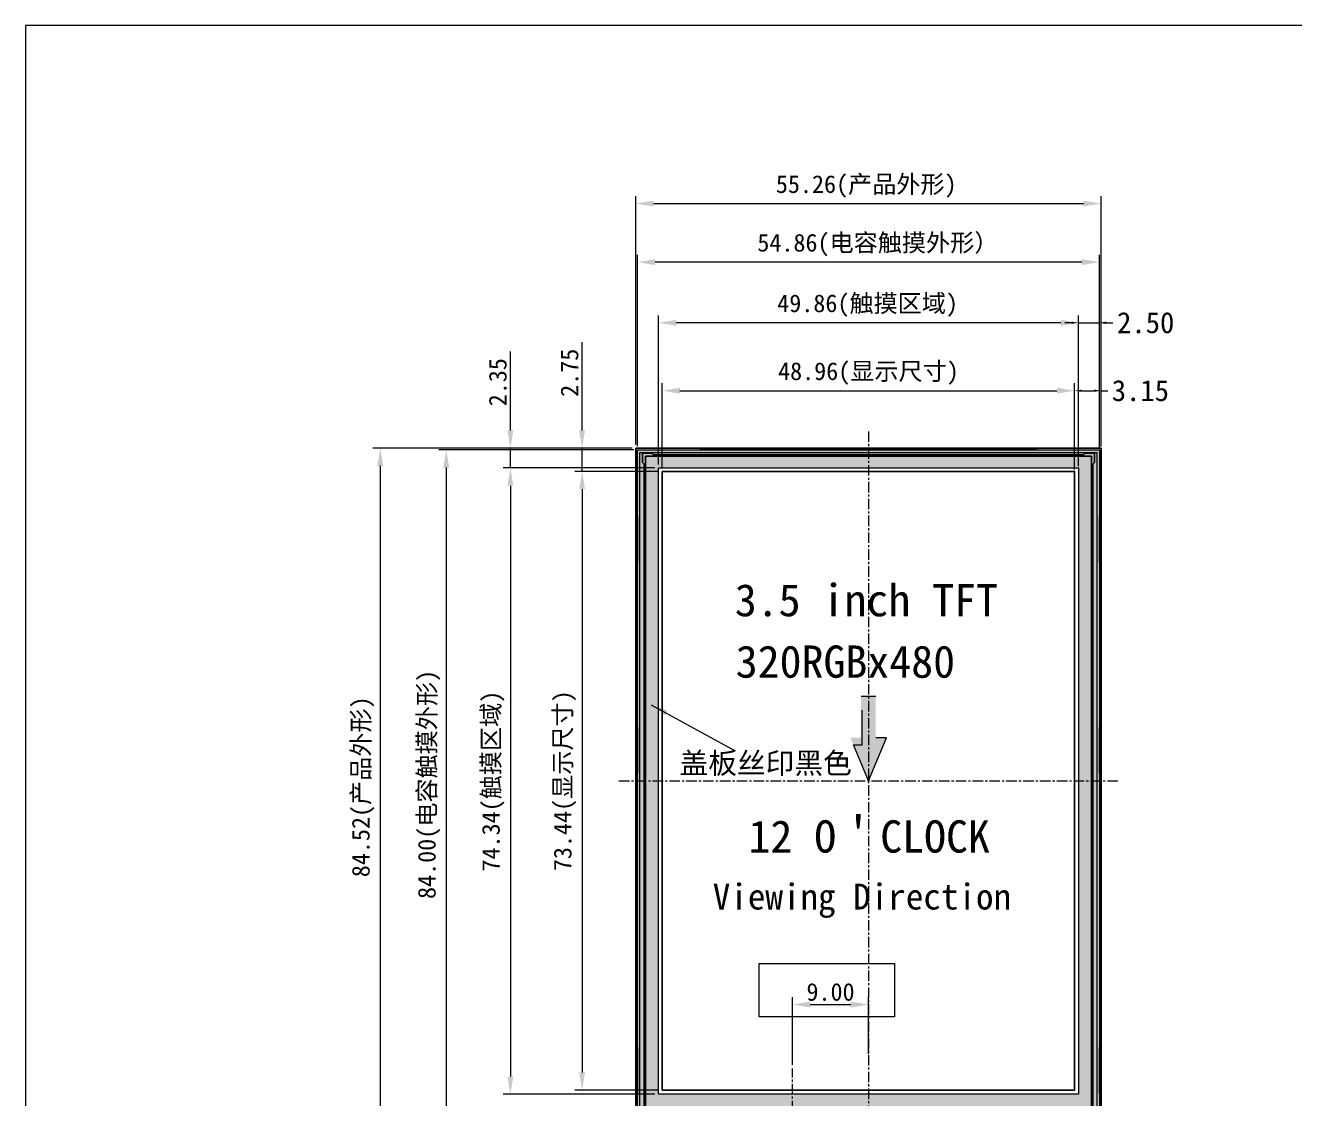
# Model space of a CAD drawing. Header units: millimetres. Extents: x 2436 to 2787, y -3116 to -2823.
# Drawn here: x 2436.2 to 2586.9, y -2950.8 to -2823.4 of the extents above; entities that cross this region are included whole.
import ezdxf

# ---------------------------------------------------------------- set-up
doc = ezdxf.new("R2010")
doc.units = ezdxf.units.MM
doc.linetypes.add('CENTER', pattern=[2, 1.25, -0.25, 0.25, -0.25])
for name, color, linetype, lineweight in [('BTL', 3, 'Continuous', 0), ('center', 1, 'CENTER', 9), ('DIM', 3, 'Continuous', 13)]:
    doc.layers.add(name, color=color, linetype=linetype, lineweight=lineweight)
for name, color, linetype in [('Cover Lens 盖板', 6, 'Continuous'), ('housing', 7, 'Continuous'), ('TP-FPC', 5, 'Continuous'), ('保护膜', 3, 'Continuous'), ('铁框', 190, 'Continuous')]:
    doc.layers.add(name, color=color, linetype=linetype)
doc.styles.get("Standard").update_dxf_attribs({"font": ''})
doc.styles.add('宋体', font='')
doc.styles.get('Standard').set_extended_font_data('KaiTi_GB2312')
doc.styles.get('宋体').set_extended_font_data('SimSun')
doc.dimstyles.new('Lei-标注', dxfattribs={"dimtxt": 2.5, "dimasz": 2, "dimexe": 0.5, "dimexo": 0.3, "dimtad": 1, "dimtxsty": '宋体', "dimcen": 2.5, "dimclrd": 8, "dimclre": 8, "dimclrt": 4, "dimadec": 0, "dimazin": 2, "dimtfac": 1, "dimtmove": 0, "dimatfit": 3, "dimfxl": 1, "dimarcsym": 0})
doc.dimstyles.new('SVA', dxfattribs={"dimscale": 0.7, "dimtxt": 3, "dimasz": 3, "dimexe": 1.25, "dimexo": 0.625, "dimtad": 1, "dimzin": 1, "dimdsep": 46, "dimtxsty": 'Standard', "dimcen": 3, "dimazin": 0, "dimtfac": 1, "dimtmove": 0, "dimatfit": 3, "dimfxl": 1, "dimlwd": 13, "dimlwe": 13, "dimarcsym": 0})
doc.dimstyles.new('副本HW', dxfattribs={"dimtxt": 2.5, "dimasz": 0.8, "dimexe": 0.2, "dimexo": 0.2, "dimgap": 0.5, "dimtad": 0, "dimzin": 1, "dimdsep": 46, "dimtxsty": '宋体', "dimcen": 0, "dimclrd": 3, "dimclre": 3, "dimclrt": 3, "dimadec": 0, "dimazin": 0, "dimtfac": 1, "dimtmove": 0, "dimatfit": 3, "dimfxl": 0.8, "dimtolj": 1, "dimlwd": 0, "dimlwe": 0, "dimarcsym": 0})

# ---------------------------------------------------------------- blocks, each defined once
blk = doc.blocks.new('*D439')
at = {"layer": 'BTL', "color": 3, "lineweight": 0, "transparency": 16777216}
for p, q in [((2560.75, -2876.16), (2560.75, -2866.59)), ((2561.55, -2866.79), (2563.1, -2866.79)), ((2563.9, -2873.41), (2563.9, -2866.59)), ((2563.9, -2866.79), (2564.7, -2866.79))]:
    blk.add_line(p, q, dxfattribs=at)
at = {"layer": 'BTL', "color": 3, "transparency": 16777216}
for points in [[(2561.55, -2866.65), (2561.55, -2866.92), (2560.75, -2866.79)], [(2563.1, -2866.65), (2563.1, -2866.92), (2563.9, -2866.79)]]:
    blk.add_solid(points, dxfattribs=at)
at = {"layer": 'Defpoints', "color": 0, "transparency": 16777216}
for p in [(2563.9, -2866.79), (2563.9, -2873.61), (2560.75, -2876.36)]:
    blk.add_point(p, dxfattribs=at)
at = {"layer": 'BTL', "color": 3, "transparency": 16777216, "insert": (2568.56, -2866.79), "char_height": 2.5, "attachment_point": 5, "style": '宋体'}
blk.add_mtext('\\A1;3.15', dxfattribs=at)
blk = doc.blocks.new('*D447')
at = {"layer": 'Defpoints', "color": 0, "transparency": 16777216}
for p in [(2560.75, -2866.79), (2511.79, -2876.36), (2560.75, -2876.36)]:
    blk.add_point(p, dxfattribs=at)
at = {"layer": '铁框', "color": 0, "lineweight": 13, "transparency": 16777216}
for p, q in [((2511.79, -2875.93), (2511.79, -2865.91)), ((2560.75, -2875.93), (2560.75, -2865.91)), ((2513.89, -2866.79), (2558.65, -2866.79))]:
    blk.add_line(p, q, dxfattribs=at)
at = {"layer": '铁框', "color": 0, "transparency": 16777216}
for points in [[(2513.89, -2866.44), (2513.89, -2867.14), (2511.79, -2866.79)], [(2558.65, -2866.44), (2558.65, -2867.14), (2560.75, -2866.79)]]:
    blk.add_solid(points, dxfattribs=at)
at = {"layer": '铁框', "color": 3, "transparency": 16777216, "insert": (2536.27, -2864.75), "char_height": 2.1, "attachment_point": 5}
blk.add_mtext('48.96({\\fSimSun|b0|i0|c134|p2;显示尺寸})', dxfattribs=at)
blk = doc.blocks.new('*D448')
at = {"layer": 'Defpoints', "color": 0, "transparency": 16777216}
for p in [(2563.9, -2844.58), (2508.64, -2873.61), (2563.9, -2873.61)]:
    blk.add_point(p, dxfattribs=at)
at = {"layer": '铁框', "color": 0, "lineweight": 13, "transparency": 16777216}
for p, q in [((2508.64, -2873.18), (2508.64, -2843.71)), ((2563.9, -2873.18), (2563.9, -2843.71)), ((2510.74, -2844.58), (2561.8, -2844.58))]:
    blk.add_line(p, q, dxfattribs=at)
at = {"layer": '铁框', "color": 0, "transparency": 16777216}
for points in [[(2510.74, -2844.23), (2510.74, -2844.93), (2508.64, -2844.58)], [(2561.8, -2844.23), (2561.8, -2844.93), (2563.9, -2844.58)]]:
    blk.add_solid(points, dxfattribs=at)
at = {"layer": '铁框', "color": 3, "transparency": 16777216, "insert": (2536.01, -2842.55), "char_height": 2.1, "attachment_point": 5}
blk.add_mtext('55.26({\\fSimSun|b0|i0|c134|p2;产品外形})', dxfattribs=at)
blk = doc.blocks.new('*D449')
at = {"layer": 'Defpoints', "color": 0, "transparency": 16777216}
for p in [(2511.79, -2876.36), (2502.27, -2949.8), (2511.79, -2949.8)]:
    blk.add_point(p, dxfattribs=at)
at = {"layer": '铁框', "color": 0, "lineweight": 13, "transparency": 16777216}
for p, q in [((2511.35, -2876.36), (2501.4, -2876.36)), ((2502.27, -2878.46), (2502.27, -2947.7)), ((2511.35, -2949.8), (2501.4, -2949.8))]:
    blk.add_line(p, q, dxfattribs=at)
at = {"layer": '铁框', "color": 0, "transparency": 16777216}
for points in [[(2501.92, -2878.46), (2502.62, -2878.46), (2502.27, -2876.36)], [(2501.92, -2947.7), (2502.62, -2947.7), (2502.27, -2949.8)]]:
    blk.add_solid(points, dxfattribs=at)
at = {"layer": '铁框', "color": 3, "transparency": 16777216, "insert": (2500.24, -2913.08), "char_height": 2.1, "attachment_point": 5, "rotation": 90}
blk.add_mtext('73.44({\\fSimSun|b0|i0|c134|p2;显示尺寸})', dxfattribs=at)
blk = doc.blocks.new('*D450')
at = {"layer": 'Defpoints', "color": 0, "transparency": 16777216}
for p in [(2508.64, -2873.61), (2478.31, -2958.13), (2508.64, -2958.13)]:
    blk.add_point(p, dxfattribs=at)
at = {"layer": '铁框', "color": 0, "lineweight": 13, "transparency": 16777216}
for p, q in [((2508.2, -2873.61), (2477.43, -2873.61)), ((2478.31, -2875.71), (2478.31, -2956.03)), ((2508.2, -2958.13), (2477.43, -2958.13))]:
    blk.add_line(p, q, dxfattribs=at)
at = {"layer": '铁框', "color": 0, "transparency": 16777216}
for points in [[(2477.96, -2875.71), (2478.66, -2875.71), (2478.31, -2873.61)], [(2477.96, -2956.03), (2478.66, -2956.03), (2478.31, -2958.13)]]:
    blk.add_solid(points, dxfattribs=at)
at = {"layer": '铁框', "color": 3, "transparency": 16777216, "insert": (2476.27, -2913.8), "char_height": 2.1, "attachment_point": 5, "rotation": 90}
blk.add_mtext('84.52({\\fSimSun|b0|i0|c134|p2;产品外形})', dxfattribs=at)
blk = doc.blocks.new('*D451')
at = {"layer": 'Defpoints', "color": 0, "transparency": 16777216}
for p in [(2502.27, -2873.61), (2508.64, -2873.61), (2511.79, -2876.36)]:
    blk.add_point(p, dxfattribs=at)
at = {"layer": '铁框', "color": 0, "lineweight": 13, "transparency": 16777216}
for p, q in [((2502.27, -2871.51), (2502.27, -2861.02)), ((2508.2, -2873.61), (2501.4, -2873.61)), ((2502.27, -2876.36), (2502.27, -2873.61)), ((2511.35, -2876.36), (2501.4, -2876.36)), ((2502.27, -2878.46), (2502.27, -2880.56))]:
    blk.add_line(p, q, dxfattribs=at)
at = {"layer": '铁框', "color": 0, "transparency": 16777216}
for points in [[(2501.92, -2871.51), (2502.62, -2871.51), (2502.27, -2873.61)], [(2501.92, -2878.46), (2502.62, -2878.46), (2502.27, -2876.36)]]:
    blk.add_solid(points, dxfattribs=at)
at = {"layer": '铁框', "color": 3, "transparency": 16777216, "insert": (2500.79, -2864.66), "char_height": 2.1, "attachment_point": 5, "rotation": 90}
blk.add_mtext('2.75', dxfattribs=at)
blk = doc.blocks.new('*D464')
at = {"layer": 'Defpoints', "color": 0, "transparency": 16777216}
for p in [(2511.34, -2875.96), (2493.76, -2950.3), (2511.34, -2950.3)]:
    blk.add_point(p, dxfattribs=at)
at = {"layer": '铁框', "color": 0, "lineweight": 13, "transparency": 16777216}
for p, q in [((2510.9, -2875.96), (2492.89, -2875.96)), ((2493.76, -2878.06), (2493.76, -2948.2)), ((2510.9, -2950.3), (2492.89, -2950.3))]:
    blk.add_line(p, q, dxfattribs=at)
at = {"layer": '铁框', "color": 0, "transparency": 16777216}
for points in [[(2493.41, -2878.06), (2494.11, -2878.06), (2493.76, -2875.96)], [(2493.41, -2948.2), (2494.11, -2948.2), (2493.76, -2950.3)]]:
    blk.add_solid(points, dxfattribs=at)
at = {"layer": '铁框', "color": 3, "transparency": 16777216, "insert": (2491.72, -2913.13), "char_height": 2.1, "attachment_point": 5, "rotation": 90}
blk.add_mtext('74.34({\\fSimSun|b0|i0|c134|p2;触摸区域})', dxfattribs=at)
blk = doc.blocks.new('*D465')
at = {"layer": 'Defpoints', "color": 0, "transparency": 16777216}
for p in [(2508.84, -2873.81), (2486.14, -2957.81), (2508.84, -2957.81)]:
    blk.add_point(p, dxfattribs=at)
at = {"layer": '铁框', "color": 0, "lineweight": 13, "transparency": 16777216}
for p, q in [((2508.4, -2873.81), (2485.27, -2873.81)), ((2486.14, -2875.91), (2486.14, -2955.71)), ((2508.4, -2957.81), (2485.27, -2957.81))]:
    blk.add_line(p, q, dxfattribs=at)
at = {"layer": '铁框', "color": 0, "transparency": 16777216}
for points in [[(2485.79, -2875.91), (2486.49, -2875.91), (2486.14, -2873.81)], [(2485.79, -2955.71), (2486.49, -2955.71), (2486.14, -2957.81)]]:
    blk.add_solid(points, dxfattribs=at)
at = {"layer": '铁框', "color": 3, "transparency": 16777216, "insert": (2484.11, -2913.52), "char_height": 2.1, "attachment_point": 5, "rotation": 90}
blk.add_mtext('84.00({\\fSimSun|b0|i0|c134|p2;电容触摸外形})', dxfattribs=at)
blk = doc.blocks.new('*D466')
at = {"layer": 'Defpoints', "color": 0, "transparency": 16777216}
for p in [(2511.34, -2858.73), (2511.34, -2875.96), (2561.2, -2875.96)]:
    blk.add_point(p, dxfattribs=at)
at = {"layer": '铁框', "color": 0, "lineweight": 13, "transparency": 16777216}
for p, q in [((2511.34, -2875.53), (2511.34, -2857.85)), ((2559.1, -2858.73), (2513.44, -2858.73)), ((2561.2, -2875.53), (2561.2, -2857.85))]:
    blk.add_line(p, q, dxfattribs=at)
at = {"layer": '铁框', "color": 0, "transparency": 16777216}
for points in [[(2513.44, -2858.38), (2513.44, -2859.08), (2511.34, -2858.73)], [(2559.1, -2858.38), (2559.1, -2859.08), (2561.2, -2858.73)]]:
    blk.add_solid(points, dxfattribs=at)
at = {"layer": '铁框', "color": 3, "transparency": 16777216, "insert": (2536.17, -2856.69), "char_height": 2.1, "attachment_point": 5}
blk.add_mtext('49.86({\\fSimSun|b0|i0|c134|p2;触摸区域})', dxfattribs=at)
blk = doc.blocks.new('*D467')
at = {"layer": 'Defpoints', "color": 0, "transparency": 16777216}
for p in [(2508.84, -2851.53), (2508.84, -2873.81), (2563.7, -2873.81)]:
    blk.add_point(p, dxfattribs=at)
at = {"layer": '铁框', "color": 0, "lineweight": 13, "transparency": 16777216}
for p, q in [((2508.84, -2873.38), (2508.84, -2850.66)), ((2563.7, -2873.38), (2563.7, -2850.66)), ((2561.6, -2851.53), (2510.94, -2851.53))]:
    blk.add_line(p, q, dxfattribs=at)
at = {"layer": '铁框', "color": 0, "transparency": 16777216}
for points in [[(2510.94, -2851.18), (2510.94, -2851.88), (2508.84, -2851.53)], [(2561.6, -2851.18), (2561.6, -2851.88), (2563.7, -2851.53)]]:
    blk.add_solid(points, dxfattribs=at)
at = {"layer": '铁框', "color": 3, "transparency": 16777216, "insert": (2537.39, -2849.5), "char_height": 2.1, "attachment_point": 5}
blk.add_mtext('54.86({\\fSimSun|b0|i0|c134|p2;电容触摸外形）}', dxfattribs=at)
blk = doc.blocks.new('*D469')
at = {"layer": 'Defpoints', "color": 0, "transparency": 16777216}
for p in [(2493.76, -2873.61), (2508.64, -2873.61), (2511.34, -2875.96)]:
    blk.add_point(p, dxfattribs=at)
at = {"layer": '铁框', "color": 0, "lineweight": 13, "transparency": 16777216}
for p, q in [((2493.76, -2871.51), (2493.76, -2862.14)), ((2508.2, -2873.61), (2492.89, -2873.61)), ((2493.76, -2875.96), (2493.76, -2873.61)), ((2510.9, -2875.96), (2492.89, -2875.96)), ((2493.76, -2878.06), (2493.76, -2880.16))]:
    blk.add_line(p, q, dxfattribs=at)
at = {"layer": '铁框', "color": 0, "transparency": 16777216}
for points in [[(2493.41, -2871.51), (2494.11, -2871.51), (2493.76, -2873.61)], [(2493.41, -2878.06), (2494.11, -2878.06), (2493.76, -2875.96)]]:
    blk.add_solid(points, dxfattribs=at)
at = {"layer": '铁框', "color": 3, "transparency": 16777216, "insert": (2492.27, -2865.78), "char_height": 2.1, "attachment_point": 5, "rotation": 90}
blk.add_mtext('2.35', dxfattribs=at)
blk = doc.blocks.new('*D470')
at = {"layer": 'BTL', "color": 3, "lineweight": 0, "transparency": 16777216}
for p, q in [((2560.4, -2858.73), (2559.6, -2858.73)), ((2561.2, -2875.76), (2561.2, -2858.53)), ((2561.2, -2858.73), (2563.7, -2858.73)), ((2563.7, -2873.61), (2563.7, -2858.53)), ((2564.5, -2858.73), (2565.3, -2858.73))]:
    blk.add_line(p, q, dxfattribs=at)
at = {"layer": 'BTL', "color": 3, "transparency": 16777216}
for points in [[(2560.4, -2858.59), (2560.4, -2858.86), (2561.2, -2858.73)], [(2564.5, -2858.59), (2564.5, -2858.86), (2563.7, -2858.73)]]:
    blk.add_solid(points, dxfattribs=at)
at = {"layer": 'Defpoints', "color": 0, "transparency": 16777216}
for p in [(2563.7, -2858.73), (2563.7, -2873.81), (2561.2, -2875.96)]:
    blk.add_point(p, dxfattribs=at)
at = {"layer": 'BTL', "color": 3, "transparency": 16777216, "insert": (2569.19, -2858.73), "char_height": 2.5, "attachment_point": 5, "style": '宋体'}
blk.add_mtext('\\A1;2.50', dxfattribs=at)
blk = doc.blocks.new('*D471')
at = {"layer": 'Defpoints', "color": 0, "transparency": 16777216}
for p in [(2536.27, -2939.65), (2536.27, -2945.94), (2527.27, -2947.25)]:
    blk.add_point(p, dxfattribs=at)
at = {"layer": '铁框', "color": 0, "lineweight": 13, "transparency": 16777216}
for p, q in [((2527.27, -2946.81), (2527.27, -2938.77)), ((2529.37, -2939.65), (2534.17, -2939.65)), ((2536.27, -2945.51), (2536.27, -2938.77))]:
    blk.add_line(p, q, dxfattribs=at)
at = {"layer": '铁框', "color": 0, "transparency": 16777216}
for points in [[(2529.37, -2939.3), (2529.37, -2940), (2527.27, -2939.65)], [(2534.17, -2939.3), (2534.17, -2940), (2536.27, -2939.65)]]:
    blk.add_solid(points, dxfattribs=at)
at = {"layer": '铁框', "color": 3, "transparency": 16777216, "insert": (2531.77, -2938.16), "char_height": 2.1, "attachment_point": 5}
blk.add_mtext('9.00', dxfattribs=at)
blk = doc.blocks.new('ctp')
at = {"layer": 'center'}
h = blk.add_hatch(color=7, dxfattribs=at)
h.dxf.hatch_style = 1
h.paths.add_polyline_path([(2207.12, -3029.31), (2179.99, -3029.31), (2179.99, -3112.71), (2207.12, -3112.71), (2207.12, -3105.5), (2182.19, -3105.5), (2182.19, -3031.16), (2207.12, -3031.16)], flags=17)
h.paths.add_polyline_path([(2234.25, -3029.31), (2207.12, -3029.31), (2207.12, -3031.16), (2232.05, -3031.16), (2232.05, -3105.5), (2207.12, -3105.5), (2207.12, -3112.71), (2228.25, -3112.71), (2228.25, -3113.01), (2234.25, -3113.01)], flags=17)
h.paths.add_polyline_path([(2234.55, -3029.01), (2207.12, -3029.01), (2207.12, -3029.31), (2234.25, -3029.31), (2234.25, -3113.01), (2234.55, -3113.01)])
h.paths.add_polyline_path([(2207.12, -3112.71), (2179.99, -3112.71), (2179.99, -3029.31), (2207.12, -3029.31), (2207.12, -3029.01), (2179.69, -3029.01), (2179.69, -3113.01), (2207.12, -3113.01)])
h.paths.add_polyline_path([(2228.25, -3112.71), (2207.12, -3112.71), (2207.12, -3113.01), (2228.25, -3113.01)], flags=16)
h.paths.add_polyline_path([(2199.45, -3125.53), (2199.45, -3111.27), (2197.95, -3111.27), (2197.95, -3125.53)], flags=9)
at = {"layer": 'TP-FPC', "lineweight": 5}
h = blk.add_hatch(dxfattribs=at)
h.set_pattern_fill('ANSI33', color=8, scale=0.2)
h.set_pattern_definition([(45, (1648.5871, -3281.8989), (-0.8980256, 0.8980256), []), (45, (1649.4851, -3281.8989), (-0.8980256, 0.8980256), [0.635, -0.3175])])
edge = h.paths.add_edge_path()
edge.add_line((2202.64, -3113.01), (2193.6, -3113.01))
edge.add_arc((2192.62, -3115.31), 2.5, 0, 66.9261, ccw=False)
edge.add_line((2195.12, -3115.31), (2195.12, -3125.01))
edge.add_arc((2194.12, -3125.01), 1, 330, 360, ccw=False)
edge.add_line((2194.99, -3125.51), (2201.25, -3125.51))
edge.add_arc((2202.12, -3125.01), 1, 180, 210, ccw=False)
edge.add_line((2201.12, -3125.01), (2201.12, -3115.31))
edge.add_arc((2203.62, -3115.31), 2.5, 113.0739, 180, ccw=False)
at = {"layer": 'TP-FPC', "lineweight": 5, "true_color": 0xf26722}
h = blk.add_hatch(dxfattribs=at)
h.set_pattern_fill('ANSI37', color=30, scale=0.2)
h.set_pattern_definition([(45, (1648.5871, -3282.3989), (-0.4490128, 0.4490128), []), (135, (1648.5871, -3282.3989), (-0.4490128, -0.4490128), [])])
h.paths.add_polyline_path([(2195.87, -3142.01), (2195.87, -3146.31, 0.414214), (2196.07, -3146.51), (2200.17, -3146.51, 0.414214), (2200.37, -3146.31), (2200.37, -3142.01)])
at = {"layer": 'TP-FPC', "lineweight": 5}
h = blk.add_hatch(color=7, dxfattribs=at)
h.dxf.hatch_style = 1
h.paths.add_polyline_path([(2195.87, -3143.01), (2200.37, -3143.01), (2200.37, -3143.26), (2195.87, -3143.26)])
at = {"color": 1, "lineweight": 5}
blk.add_lwpolyline([(2198.12, -3147.51), (2198.12, -3102.45)], dxfattribs=at)
at = {"layer": 'Cover Lens 盖板', "lineweight": 5}
for points in [[(2179.69, -3029.01), (2234.55, -3029.01), (2234.55, -3113.01), (2179.69, -3113.01)], [(2182.19, -3031.16), (2232.05, -3031.16), (2232.05, -3105.5), (2182.19, -3105.5)]]:
    blk.add_lwpolyline(points, close=True, dxfattribs=at)
at = {"layer": 'DIM', "lineweight": 5}
blk.add_lwpolyline([(2193.12, -3137.51, 0.260284), (2194.12, -3137.51, 0.520567), (2194.62, -3137.51, 0.520567), (2195.12, -3137.51, 0.520567), (2195.62, -3137.51, 0.520567), (2196.12, -3137.51, 0.520567), (2196.62, -3137.51, 0.520567), (2197.12, -3137.51, 0.520567), (2197.62, -3137.51, 0.520567), (2198.12, -3137.51, 0.520567), (2198.62, -3137.51, 0.520567), (2199.12, -3137.51, 0.520567), (2199.62, -3137.51, 0.520567), (2200.12, -3137.51, 0.520567), (2200.62, -3137.51, 0.520567), (2201.12, -3137.51, 0.520567), (2201.62, -3137.51, 0.520567), (2202.12, -3137.51, 0.260284), (2203.12, -3137.51, 0.520567), (2203.12, -3137.01, 0.173522), (2203.12, -3135.51, 0.520567), (2203.12, -3135.01, 0.520567), (2203.12, -3134.51, 0.520567), (2203.12, -3134.01, 0.520567), (2203.12, -3133.51, 0.520567), (2203.12, -3133.01, 0.520567), (2203.12, -3132.51, 0.520567), (2203.12, -3132.01, 0.520567), (2203.12, -3131.51, 0.520567), (2203.12, -3131.01, 0.520567), (2203.12, -3130.51, 0.520567), (2203.12, -3130.01, 0.520567), (2203.12, -3129.51, 0.520567), (2203.12, -3129.01, 0.173522), (2203.12, -3127.51, 0.520567), (2203.12, -3127.01, 0.520567), (2203.12, -3126.51, 0.260284), (2202.12, -3126.51, 0.520567), (2201.62, -3126.51, 0.520567), (2201.12, -3126.51, 0.520567), (2200.62, -3126.51, 0.520567), (2200.12, -3126.51, 0.520567), (2199.62, -3126.51, 0.520567), (2199.12, -3126.51, 0.520567), (2198.62, -3126.51, 0.520567), (2198.12, -3126.51, 0.520567), (2197.62, -3126.51, 0.520567), (2197.12, -3126.51, 0.520567), (2196.62, -3126.51, 0.520567), (2196.12, -3126.51, 0.520567), (2195.62, -3126.51, 0.520567), (2195.12, -3126.51, 0.520567), (2194.62, -3126.51, 0.520567), (2194.12, -3126.51, 0.260284), (2193.12, -3126.51, 0.520567), (2193.12, -3127.01, 0.520567), (2193.12, -3127.51, 0.173522), (2193.12, -3129.01, 0.520567), (2193.12, -3129.51, 0.520567), (2193.12, -3130.01, 0.520567), (2193.12, -3130.51, 0.520567), (2193.12, -3131.01, 0.520567), (2193.12, -3131.51, 0.520567), (2193.12, -3132.01, 0.520567), (2193.12, -3132.51, 0.520567), (2193.12, -3133.01, 0.520567), (2193.12, -3133.51, 0.520567), (2193.12, -3134.01, 0.520567), (2193.12, -3134.51, 0.520567), (2193.12, -3135.01, 0.520567), (2193.12, -3135.51, 0.173522), (2193.12, -3137.01, 0.520567)], format="xyb", close=True, dxfattribs=at)
at = {"layer": 'TP-FPC', "color": 8, "lineweight": 5}
blk.add_line((2194.99, -3125.51), (2201.25, -3125.51), dxfattribs=at)
at = {"layer": 'TP-FPC', "color": 30, "lineweight": 5, "true_color": 0xf26722}
blk.add_line((2195.87, -3142.01), (2200.37, -3142.01), dxfattribs=at)
at = {"layer": 'TP-FPC', "lineweight": 5}
blk.add_lwpolyline([(2193.6, -3113.01, -0.300614), (2195.12, -3115.31), (2195.12, -3125.01, -0.414214), (2194.12, -3126.01), (2193.12, -3126.01, 0.414214), (2192.62, -3126.51), (2192.62, -3137.51, 0.414214), (2193.12, -3138.01), (2194.87, -3138.01, -0.414214), (2195.87, -3139.01), (2195.87, -3146.31, 0.414214), (2196.07, -3146.51), (2200.17, -3146.51, 0.414214), (2200.37, -3146.31), (2200.37, -3139.01, -0.414214), (2201.37, -3138.01), (2203.12, -3138.01, 0.414214), (2203.62, -3137.51), (2203.62, -3126.51, 0.414214), (2203.12, -3126.01), (2202.12, -3126.01, -0.414214), (2201.12, -3125.01), (2201.12, -3115.31, -0.300614), (2202.64, -3113.01, -0.300614)], format="xyb", dxfattribs=at)
at = {"layer": 'TP-FPC', "color": 7, "lineweight": 5}
blk.add_lwpolyline([(2195.87, -3143.01), (2200.37, -3143.01), (2200.37, -3143.26), (2195.87, -3143.26)], close=True, dxfattribs=at)
at = {"layer": '保护膜', "lineweight": 5}
blk.add_lwpolyline([(2233.25, -3117.71), (2229.25, -3117.71, -0.414214), (2228.25, -3116.71), (2228.25, -3112.71), (2179.99, -3112.71), (2179.99, -3029.31), (2234.25, -3029.31), (2234.25, -3116.71, -0.414214)], format="xyb", close=True, dxfattribs=at)
at = {"layer": 'DIM', "lineweight": 5, "insert": (2184.69, -3064.94), "char_height": 2.5, "attachment_point": 1}
blk.add_mtext_dynamic_manual_height_columns('盖板丝印黑色', width=22.0073, gutter_width=12.5, heights=[0], dxfattribs=at)
at = {"layer": 'DIM', "color": 7, "lineweight": 5, "insert": (2195.11, -3129.75), "char_height": 1.5, "attachment_point": 1}
blk.add_mtext_dynamic_manual_height_columns('IC{\\fSimSun|b0|i0|c134|p2;及元件区}', width=6.8183, gutter_width=12.5, heights=[0], dxfattribs=at)
at = {"layer": 'TP-FPC', "color": 7, "lineweight": 5}
for s, height, rotation, p in [('8', 0.8, 180, (2196.86, -3114.04)), ('SDA', 0.8, 180, (2197.73, -3116.35)), ('GND', 0.8, 180, (2197.73, -3115.25)), ('CTP2063A-GFF3.5', 1, 90, (2199.2, -3125.28)), ('SCL', 0.8, 180, (2197.73, -3117.46)), ('yoyohoo', 1.1, 90, (2200.46, -3122.26)), ('N C', 0.8, 180, (2197.73, -3118.56)), ('N C', 0.8, 180, (2197.73, -3119.75)), ('INT', 0.8, 180, (2197.73, -3120.94)), ('RST', 0.8, 180, (2197.73, -3122.08)), ('VDD', 0.8, 180, (2197.73, -3123.25)), ('1', 0.8, 180, (2196.61, -3124.52))]:
    blk.add_text(s, height=height, rotation=rotation, dxfattribs=at).set_placement(p)
for s, p in [('1', (2196.2, -3141.08)), ('8', (2199.26, -3141.08))]:
    blk.add_text(s, height=0.8, dxfattribs=at).set_placement(p)
at = {"layer": 'DIM', "lineweight": 5}
blk.add_leader([(2181.34, -3059.27), (2191.28, -3064.74)], dimstyle='Lei-标注', dxfattribs=at)

msp = doc.modelspace()

# ---------------------------------------------------------------- hatches: boundary and pattern name
at = {"layer": 'DIM'}
h = msp.add_hatch(color=212, dxfattribs=at)
h.dxf.hatch_style = 1
h.paths.add_polyline_path([(2536.269, -2913.083), (2534.125, -2907.981), (2535.397, -2907.981), (2535.397, -2903.049), (2536.269, -2903.049)])
h.paths.add_polyline_path([(2536.269, -2913.083), (2536.269, -2903.049), (2537.141, -2903.049), (2537.141, -2907.981), (2538.414, -2907.981)])

# ---------------------------------------------------------------- linework, layer by layer
at = {"lineweight": 9}
for p, q in [((2787.33, -2823.43), (2436.17, -2823.43)), ((2436.17, -2823.43), (2436.17, -3116.194))]:
    msp.add_line(p, q, dxfattribs=at)
at = {"color": 1}
for points in [[(2509.789, -2874.563), (2562.749, -2874.563), (2562.749, -2955.903), (2509.789, -2955.903)], [(2511.789, -2876.363), (2560.749, -2876.363), (2560.749, -2949.803), (2511.789, -2949.803)]]:
    msp.add_lwpolyline(points, close=True, dxfattribs=at)
at = {"lineweight": 5}
msp.add_lwpolyline([(2523.309, -2934.765), (2539.348, -2934.765), (2539.348, -2941.119), (2523.309, -2941.119)], close=True, dxfattribs=at)
at = {"layer": 'center'}
for p, q in [((2536.269, -2871.613), (2536.269, -2959.933)), ((2506.639, -2913.083), (2565.899, -2913.083))]:
    msp.add_line(p, q, dxfattribs=at)
at = {"layer": 'DIM', "color": 212}
for p, q in [((2535.397, -2903.049), (2537.141, -2903.049)), ((2535.543, -2908.831), (2535.543, -2904.721)), ((2536.269, -2913.083), (2538.414, -2907.981)), ((2538.414, -2907.981), (2537.141, -2907.981)), ((2536.269, -2913.083), (2534.482, -2908.831)), ((2534.482, -2908.831), (2535.543, -2908.831))]:
    msp.add_line(p, q, dxfattribs=at)
at = {"layer": 'housing'}
for p, q in [((2508.639, -2873.613), (2516.319, -2873.613)), ((2508.639, -2881.763), (2508.639, -2873.613)), ((2516.319, -2873.613), (2516.319, -2873.813)), ((2516.319, -2873.813), (2521.719, -2873.813)), ((2517.519, -2873.763), (2517.519, -2873.813)), ((2520.519, -2873.763), (2520.519, -2873.813)), ((2521.719, -2873.813), (2521.719, -2873.613)), ((2521.719, -2873.613), (2550.82, -2873.613)), ((2521.719, -2873.813), (2550.82, -2873.813)), ((2550.82, -2873.813), (2550.82, -2873.613)), ((2556.22, -2873.813), (2550.82, -2873.813)), ((2552.02, -2873.763), (2552.02, -2873.813)), ((2555.02, -2873.763), (2555.02, -2873.813)), ((2556.22, -2873.613), (2563.899, -2873.613)), ((2556.22, -2873.613), (2556.22, -2873.813)), ((2563.899, -2881.763), (2563.899, -2873.613)), ((2510.539, -2874.213), (2509.439, -2874.213)), ((2509.439, -2875.313), (2509.439, -2874.213)), ((2509.439, -2875.313), (2509.639, -2875.513)), ((2510.739, -2874.413), (2510.539, -2874.213)), ((2561.799, -2874.413), (2510.739, -2874.413)), ((2561.999, -2874.213), (2561.799, -2874.413)), ((2563.099, -2874.213), (2561.999, -2874.213)), ((2562.899, -2875.513), (2563.099, -2875.313)), ((2563.099, -2875.313), (2563.099, -2874.213)), ((2509.639, -2875.513), (2509.639, -2955.003)), ((2562.899, -2955.003), (2562.899, -2875.513)), ((2508.839, -2881.763), (2508.639, -2881.763)), ((2508.839, -2881.763), (2508.839, -2887.163)), ((2563.699, -2881.763), (2563.899, -2881.763)), ((2563.699, -2881.763), (2563.699, -2887.163)), ((2508.839, -2882.963), (2508.789, -2882.963)), ((2563.699, -2882.963), (2563.749, -2882.963)), ((2508.639, -2906.763), (2508.639, -2887.163)), ((2508.839, -2887.163), (2508.639, -2887.163)), ((2508.839, -2885.963), (2508.789, -2885.963)), ((2563.699, -2885.963), (2563.749, -2885.963)), ((2563.699, -2887.163), (2563.899, -2887.163)), ((2563.899, -2906.763), (2563.899, -2887.163)), ((2508.839, -2906.763), (2508.639, -2906.763)), ((2508.839, -2906.763), (2508.839, -2912.163)), ((2563.699, -2906.763), (2563.899, -2906.763)), ((2563.699, -2906.763), (2563.699, -2912.163)), ((2508.839, -2907.963), (2508.789, -2907.963)), ((2563.699, -2907.963), (2563.749, -2907.963)), ((2508.839, -2910.963), (2508.789, -2910.963)), ((2563.699, -2910.963), (2563.749, -2910.963)), ((2508.639, -2944.763), (2508.639, -2912.163)), ((2508.839, -2912.163), (2508.639, -2912.163)), ((2563.699, -2912.163), (2563.899, -2912.163)), ((2563.899, -2944.763), (2563.899, -2912.163)), ((2508.839, -2944.763), (2508.639, -2944.763)), ((2508.839, -2945.963), (2508.789, -2945.963)), ((2508.839, -2944.763), (2508.839, -2950.163)), ((2563.699, -2944.763), (2563.899, -2944.763)), ((2563.699, -2944.763), (2563.699, -2950.163)), ((2563.699, -2945.963), (2563.749, -2945.963)), ((2508.839, -2948.963), (2508.789, -2948.963)), ((2563.699, -2948.963), (2563.749, -2948.963)), ((2508.639, -2958.133), (2508.639, -2950.163)), ((2508.839, -2950.163), (2508.639, -2950.163)), ((2563.699, -2950.163), (2563.899, -2950.163)), ((2563.899, -2958.133), (2563.899, -2950.163))]:
    msp.add_line(p, q, dxfattribs=at)
at = {"layer": '铁框'}
for p, q in [((2521.719, -2873.613), (2516.319, -2873.613)), ((2521.719, -2873.763), (2516.319, -2873.763)), ((2550.82, -2873.613), (2556.22, -2873.613)), ((2550.82, -2873.763), (2556.22, -2873.763)), ((2508.639, -2881.763), (2508.639, -2887.163)), ((2508.789, -2881.763), (2508.789, -2887.163)), ((2563.749, -2881.763), (2563.749, -2887.163)), ((2563.899, -2881.763), (2563.899, -2887.163)), ((2508.639, -2906.763), (2508.639, -2912.163)), ((2508.789, -2906.763), (2508.789, -2912.163)), ((2563.749, -2906.763), (2563.749, -2912.163)), ((2563.899, -2906.763), (2563.899, -2912.163)), ((2508.639, -2944.763), (2508.639, -2950.163)), ((2508.789, -2944.763), (2508.789, -2950.163)), ((2563.749, -2944.763), (2563.749, -2950.163)), ((2563.899, -2944.763), (2563.899, -2950.163))]:
    msp.add_line(p, q, dxfattribs=at)

# ---------------------------------------------------------------- block references
at = {"layer": 'center', "color": 0}
msp.add_blockref('ctp', (329.149, 155.201), dxfattribs=at)

# ---------------------------------------------------------------- texts
at = {"layer": 'DIM', "color": 212, "attachment_point": 1, "style": '宋体'}
for s, width, insert, char_height in [('3.5 inch TFT', 35.98748, (2520.4, -2889.733), 3.82878), ('320RGBx480', 25.42689, (2520.512, -2897.025), 3.8288), ('12 O＇CLOCK', 42.51405, (2522.026, -2917.782), 3.8288)]:
    msp.add_mtext_dynamic_manual_height_columns(s, width=width, gutter_width=5, heights=[0], dxfattribs=dict(at, insert=insert, char_height=char_height))
at = {"layer": 'DIM', "color": 212, "insert": (2517.782, -2925.303), "char_height": 3.06302, "width": 38.00976, "attachment_point": 1, "style": '宋体'}
msp.add_mtext('\\pxt2.2566;Viewing Direction', dxfattribs=at)

# ---------------------------------------------------------------- dimensions: what is measured, and where the dimension line sits
at = {"layer": 'BTL', "color": 0}
for base, p1, p2, picture, middle in [((2563.699, -2858.726), (2561.199, -2875.963), (2563.699, -2873.813), '*D470', (2569.193, -2858.726)), ((2563.899, -2866.787), (2560.749, -2876.363), (2563.899, -2873.613), '*D439', (2568.558, -2866.787))]:
    dim = msp.add_linear_dim(base=base, p1=p1, p2=p2, dimstyle='副本HW', dxfattribs=at)
    dim.commit()
    dim.dimension.update_dxf_attribs({"geometry": picture, "text_midpoint": middle})
at = {"layer": '铁框', "color": 0}
for base, p1, p2, text, picture, middle in [((2563.899, -2844.585), (2508.639, -2873.613), (2563.899, -2873.613), '<>({\\fSimSun|b0|i0|c134|p2;产品外形})', '*D448', (2536.01, -2844.585)), ((2508.839, -2851.535), (2563.699, -2873.813), (2508.839, -2873.813), '<>({\\fSimSun|b0|i0|c134|p2;电容触摸外形）}', '*D467', (2537.388, -2851.535)), ((2511.339, -2858.726), (2561.199, -2875.963), (2511.339, -2875.963), '<>({\\fSimSun|b0|i0|c134|p2;触摸区域})', '*D466', (2536.171, -2858.726)), ((2560.749, -2866.787), (2511.789, -2876.363), (2560.749, -2876.363), '<>({\\fSimSun|b0|i0|c134|p2;显示尺寸})', '*D447', (2536.269, -2866.787))]:
    dim = msp.add_linear_dim(base=base, p1=p1, p2=p2, text=text, dimstyle='SVA', override={"dimclrt": 3}, dxfattribs=at)
    dim.commit()
    dim.dimension.update_dxf_attribs({"geometry": picture, "text_midpoint": middle, "dimtype": 160})
dim = msp.add_linear_dim(base=(2502.275, -2873.613), p1=(2511.789, -2876.363), p2=(2508.639, -2873.613), angle=90, dimstyle='SVA', override={"dimclrt": 3}, dxfattribs=at)
dim.commit()
dim.dimension.update_dxf_attribs({"geometry": '*D451', "text_midpoint": (2502.275, -2864.655), "dimtype": 160})
dim = msp.add_linear_dim(base=(2493.762, -2873.613), p1=(2511.339, -2875.963), p2=(2508.639, -2873.613), angle=90, dimstyle='SVA', override={"dimclrt": 3}, dxfattribs=at)
dim.commit()
dim.dimension.update_dxf_attribs({"geometry": '*D469', "text_midpoint": (2492.274, -2865.775)})
for base, p1, p2, text, picture, middle in [((2478.31, -2958.133), (2508.639, -2873.613), (2508.639, -2958.133), '<>({\\fSimSun|b0|i0|c134|p2;产品外形})', '*D450', (2478.31, -2913.8)), ((2486.143, -2957.813), (2508.839, -2873.813), (2508.839, -2957.813), '<>({\\fSimSun|b0|i0|c134|p2;电容触摸外形})', '*D465', (2486.143, -2913.515))]:
    dim = msp.add_linear_dim(base=base, p1=p1, p2=p2, angle=90, text=text, dimstyle='SVA', override={"dimclrt": 3}, dxfattribs=at)
    dim.commit()
    dim.dimension.update_dxf_attribs({"geometry": picture, "text_midpoint": middle, "dimtype": 160})
for base, p1, p2, text, picture, middle in [((2493.762, -2950.303), (2511.339, -2875.963), (2511.339, -2950.303), '<>({\\fSimSun|b0|i0|c134|p2;触摸区域})', '*D464', (2491.724, -2913.133)), ((2502.275, -2949.803), (2511.789, -2876.363), (2511.789, -2949.803), '<>({\\fSimSun|b0|i0|c134|p2;显示尺寸})', '*D449', (2500.237, -2913.083))]:
    dim = msp.add_linear_dim(base=base, p1=p1, p2=p2, angle=90, text=text, dimstyle='SVA', override={"dimclrt": 3}, dxfattribs=at)
    dim.commit()
    dim.dimension.update_dxf_attribs({"geometry": picture, "text_midpoint": middle})
dim = msp.add_linear_dim(base=(2536.269, -2939.648), p1=(2527.269, -2947.246), p2=(2536.269, -2945.945), dimstyle='SVA', override={"dimclrt": 3}, dxfattribs=at)
dim.commit()
dim.dimension.update_dxf_attribs({"geometry": '*D471', "text_midpoint": (2531.769, -2938.161)})

doc.saveas('drawing.dxf')
